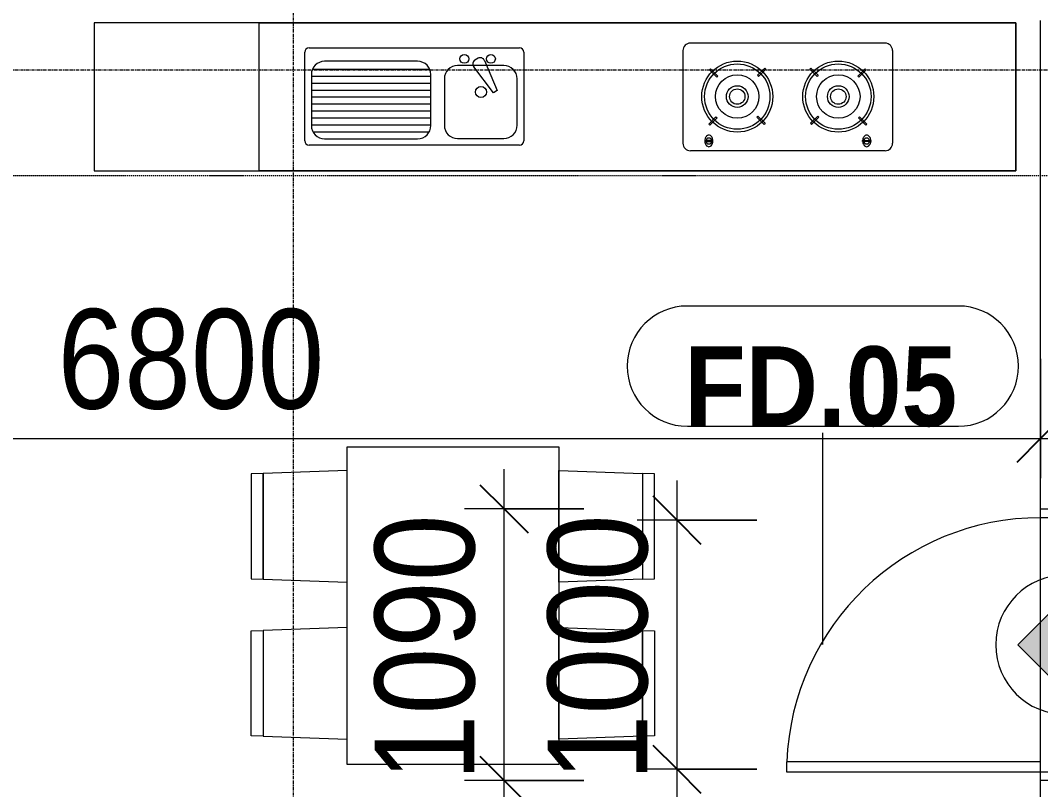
# Model space of a CAD drawing. Header units: millimetres. Extents: x 1591 to 239243, y -15958 to 82755.
# Drawn here: x 139755 to 143851, y 70149 to 73237 of the extents above; entities that cross this region are included whole.
import ezdxf

# ---------------------------------------------------------------- set-up
doc = ezdxf.new("R2010")
doc.units = ezdxf.units.MM
doc.linetypes.add('Dash Dot 3_16_', pattern=[7.9375, 4.7625, -1.5875, 0, -1.5875])
doc.linetypes.add('Grid Line', pattern=[22.225, 12.7, -3.175, 3.175, -3.175])
for name, color, linetype, lineweight in [('0-1', 250, 'Continuous', 5), ('A-ANNO-DIMS', 211, 'Continuous', 9), ('A-ANNO-DIMS-160', 211, 'Continuous', 9), ('A-ANNO-NOTE', 131, 'Continuous', 9), ('A-DETL-GENF-2', 10, 'Continuous', 9), ('A-DOOR-3', 10, 'Continuous', 9), ('A-DOOR-FRAM-1', 10, 'Continuous', 9), ('A-DOOR-IDEN', 31, 'Continuous', 9), ('A-FLOR-2', 9, 'Continuous', 9), ('G-ANNO-SYMB-1', 111, 'Dash Dot 3_16_', 18), ('I-FURN', 30, 'Continuous', 9), ('I-FURN-1', 254, 'Continuous', 9), ('S-GRID-1', 1, 'Grid Line', 9)]:
    doc.layers.add(name, color=color, linetype=linetype, lineweight=lineweight)
doc.styles.add('Arial_B_4', font='arialbd_0.ttf', dxfattribs={"width": 0.9, "height": 320})
doc.styles.add('UTM Avo', font='UTM Avo.ttf', dxfattribs={"width": 0.9, "height": 400})
doc.dimstyles.new('1_Dim_chi_tiet_2_5', dxfattribs={"dimscale": 304.8, "dimtxt": 399.720379, "dimasz": 0.629921, "dimexe": 0.524934, "dimexo": 0.0625, "dimgap": 0.052493, "dimtad": 1, "dimdec": 0, "dimrnd": 5, "dimzin": 0, "dimdsep": 46, "dimtxsty": 'UTM Avo', "dimblk1": 'OBLIQUE', "dimblk2": 'OBLIQUE', "dimsah": 1, "dimcen": 0.09, "dimdle": 0.524934, "dimazin": 0, "dimtfac": 1, "dimtdec": 4, "dimtix": 1, "dimtmove": 0, "dimatfit": 3, "dimfxl": 1.049869, "dimfxlon": 1, "dimtvp": 1, "dimtolj": 1, "dimtzin": 0, "dimarcsym": 2})

# ---------------------------------------------------------------- blocks, each defined once
blk = doc.blocks.new('HE BEP A1 - HE BEP A 2-885810-TKCS_MB TẦNG 5')
at = {"layer": 'I-FURN'}
for p, q in [((662.4, 594.4), (0, 594.4)), ((0, 594.4), (0, 0)), ((662.4, 0), (662.4, 594.4)), ((662.4, 594.4), (3700, 594.4)), ((662.4, 0), (662.4, 594.4)), ((3700, 594.4), (3700, 0)), ((3700, 594.4), (3700, 0)), ((862.4, 494.4), (1706.9, 494.4)), ((3175.6, 513.2), (2394, 513.2)), ((844.9, 120.7), (844.9, 476.9)), ((1541.1, 452.3), (1528.6, 445.1)), ((1724.4, 476.9), (1724.4, 120.7)), ((2364, 483.2), (2364, 111.2)), ((3205.6, 483.2), (3205.6, 111.2)), ((1298.3, 440.1), (924.9, 440.1)), ((1644.4, 423.2), (1459, 423.2)), ((1602.7, 313.4), (1523.8, 418.4)), ((1566.6, 443.1), (1618.1, 322.3)), ((2474.5, 410.3), (2470.1, 405.9)), ((2503.6, 381.1), (2474.5, 410.3)), ((2692.1, 413), (2663, 383.9)), ((2696.5, 408.6), (2692.1, 413)), ((2873.2, 408.6), (2877.5, 413)), ((2877.5, 413), (2906.7, 383.9)), ((3066, 381.1), (3095.1, 410.3)), ((3095.1, 410.3), (3099.5, 405.9)), ((871.5, 386.8), (871.5, 182.3)), ((871.5, 380.9), (1351.6, 380.9)), ((876.4, 408.9), (1346.8, 408.9)), ((1351.6, 182.3), (1351.6, 386.8)), ((1405.6, 369.9), (1405.6, 183.2)), ((1697.8, 183.2), (1697.8, 369.9)), ((2470.1, 405.9), (2499.2, 376.7)), ((2499.2, 376.7), (2503.6, 381.1)), ((2663, 383.9), (2667.3, 379.5)), ((2667.3, 379.5), (2696.5, 408.6)), ((2902.3, 379.5), (2873.2, 408.6)), ((2906.7, 383.9), (2902.3, 379.5)), ((3070.4, 376.7), (3066, 381.1)), ((3099.5, 405.9), (3070.4, 376.7)), ((871.5, 352.9), (1351.6, 352.9)), ((871.5, 324.9), (1351.6, 324.9)), ((871.5, 296.9), (1351.6, 296.9)), ((1618.1, 322.3), (1602.7, 313.4)), ((871.5, 268.9), (1351.6, 268.9)), ((871.5, 240.9), (1351.6, 240.9)), ((871.5, 212.9), (1351.6, 212.9)), ((2467.4, 188.3), (2496.5, 217.4)), ((2500.9, 213), (2471.8, 183.9)), ((2496.5, 217.4), (2500.9, 213)), ((2660.2, 215.8), (2664.6, 220.2)), ((2689.3, 186.7), (2660.2, 215.8)), ((2664.6, 220.2), (2693.7, 191.1)), ((2905, 220.2), (2875.9, 191.1)), ((2880.3, 186.7), (2909.4, 215.8)), ((2909.4, 215.8), (2905, 220.2)), ((3073.1, 217.4), (3068.7, 213)), ((3068.7, 213), (3097.9, 183.9)), ((3102.3, 188.3), (3073.1, 217.4)), ((871.5, 184.9), (1351.6, 184.9)), ((2471.8, 183.9), (2467.4, 188.3)), ((2693.7, 191.1), (2689.3, 186.7)), ((2875.9, 191.1), (2880.3, 186.7)), ((3097.9, 183.9), (3102.3, 188.3)), ((877.9, 156.9), (1345.2, 156.9)), ((924.9, 128.9), (1298.3, 128.9)), ((1459, 129.9), (1644.4, 129.9)), ((1706.9, 103.2), (862.4, 103.2)), ((2451.6, 122.3), (2451.6, 118.3)), ((2484.1, 122.3), (2451.6, 122.3)), ((2451.6, 118.3), (2484.1, 118.3)), ((2484.1, 118.3), (2484.1, 122.3)), ((3085.5, 118.3), (3085.5, 122.3)), ((3085.5, 122.3), (3118, 122.3)), ((3118, 118.3), (3085.5, 118.3)), ((3118, 122.3), (3118, 118.3)), ((3175.6, 81.2), (2394, 81.2)), ((0, 0), (662.4, 0)), ((3700, 0), (662.4, 0))]:
    blk.add_line(p, q, dxfattribs=at)
for centre, radius in [((1485.9, 449.9), 17.8), ((1592.6, 449.9), 17.8), ((2581.9, 298.5), 142.6), ((2581.9, 298.5), 131.3), ((2987.7, 298.5), 142.6), ((2987.7, 298.5), 131.3), ((2581.9, 298.5), 87.2), ((2987.7, 298.5), 87.2), ((1552.8, 316.6), 22.2), ((2581.9, 298.5), 43.6), ((2581.9, 298.5), 30.9), ((2987.7, 298.5), 43.6), ((2987.7, 298.5), 30.9)]:
    blk.add_circle(centre, radius, dxfattribs=at)
for centre, radius, start, end in [((862.4, 476.9), 17.5, 90, 180), ((1706.9, 476.9), 17.5, 0, 90), ((2394, 483.2), 30, 90, 180), ((3175.6, 483.2), 30, 360, 90), ((1549.9, 436.9), 17.8, 20.5379, 119.9521), ((924.9, 386.8), 53.3, 90, 180), ((1298.3, 386.8), 53.3, 360, 90), ((1459, 369.9), 53.3, 90, 180), ((1537.5, 429.7), 17.8, 119.9521, 219.4618), ((1644.4, 369.9), 53.3, 360, 90), ((924.9, 182.3), 53.3, 180, 270), ((1298.3, 182.3), 53.3, 270, 360), ((1459, 183.2), 53.3, 180, 270), ((1644.4, 183.2), 53.3, 270, 360), ((2485.1, 120.7), 33.5, 163.9419, 180), ((2476.6, 123.1), 24.7, 145.204, 163.9419), ((2467.8, 120.3), 11.6, 9.9102, 170.0898), ((2471.3, 126.9), 18.1, 120.7976, 145.204), ((2467.9, 132.6), 11.5, 90, 120.7976), ((2467.9, 132.6), 11.5, 59.2024, 90), ((2464.5, 126.9), 18.1, 34.796, 59.2024), ((2459.1, 123.1), 24.7, 16.0581, 34.796), ((2450.6, 120.7), 33.5, 0, 16.0581), ((3119, 120.7), 33.5, 163.9419, 180), ((3110.5, 123.1), 24.7, 145.204, 163.9419), ((3105.2, 126.9), 18.1, 120.7976, 145.204), ((3101.8, 120.3), 11.6, 9.9102, 170.0898), ((3101.8, 132.6), 11.5, 90, 120.7976), ((3101.8, 132.6), 11.5, 59.2024, 90), ((3098.4, 126.9), 18.1, 34.796, 59.2024), ((3093, 123.1), 24.7, 16.0581, 34.796), ((3084.5, 120.7), 33.5, 0, 16.0581), ((862.4, 120.7), 17.5, 180, 270), ((1706.9, 120.7), 17.5, 270, 360), ((2394, 111.2), 30, 180, 270), ((2485.1, 120.7), 33.5, 180, 196.0581), ((2476.6, 118.2), 24.7, 196.0581, 214.796), ((2467.8, 120.3), 11.6, 189.7177, 350.2823), ((2471.3, 114.5), 18.1, 214.796, 239.2024), ((2467.9, 108.8), 11.5, 239.2024, 270), ((2467.9, 108.8), 11.5, 270, 300.7976), ((2464.5, 114.5), 18.1, 300.7976, 325.204), ((2459.1, 118.2), 24.7, 325.204, 343.9419), ((2450.6, 120.7), 33.5, 343.9419, 0), ((3119, 120.7), 33.5, 180, 196.0581), ((3110.5, 118.2), 24.7, 196.0581, 214.796), ((3105.2, 114.5), 18.1, 214.796, 239.2024), ((3101.8, 120.3), 11.6, 189.7177, 350.2823), ((3101.8, 108.8), 11.5, 239.2024, 270), ((3101.8, 108.8), 11.5, 270, 300.7976), ((3098.4, 114.5), 18.1, 300.7976, 325.204), ((3093, 118.2), 24.7, 325.204, 343.9419), ((3084.5, 120.7), 33.5, 343.9419, 0), ((3175.6, 111.2), 30, 270, 0)]:
    blk.add_arc(centre, radius, start, end, dxfattribs=at)
at = {"layer": 'I-FURN-1'}
for p, q in [((3700, 594.4), (0, 594.4)), ((0, 594.4), (0, 0)), ((3700, 0), (3700, 594.4)), ((0, 0), (3700, 0))]:
    blk.add_line(p, q, dxfattribs=at)
blk = doc.blocks.new('RES_BAN AN 1 - RES_BAN AN 1-885813-TKCS_MB TẦNG 5')
at = {"layer": 'I-FURN-1'}
for p, q in [((-425, 1275), (425, 1275)), ((-425, 0), (-425, 1275)), ((425, 1275), (425, 0)), ((-761.9, 1168.8), (-809.6, 1167.2)), ((-809.6, 1167.2), (-809.6, 745.3)), ((-425, 1180), (-761.9, 1168.8)), ((-761.9, 1168.8), (-761.9, 743.8)), ((-761.9, 743.8), (-761.9, 1168.8)), ((-425, 732.5), (-425, 1180)), ((425, 1180), (761.9, 1168.8)), ((425, 732.5), (425, 1180)), ((761.9, 1168.8), (761.9, 743.8)), ((761.9, 1168.8), (761.9, 743.8)), ((809.6, 1167.2), (761.9, 1168.8)), ((809.6, 745.3), (809.6, 1167.2)), ((-809.6, 745.3), (-761.9, 743.8)), ((-761.9, 743.8), (-425, 732.5)), ((761.9, 743.8), (425, 732.5)), ((761.9, 743.8), (809.6, 745.3)), ((-809.6, 536.9), (-761.9, 538.5)), ((-809.6, 115.1), (-809.6, 536.9)), ((-425, 549.7), (-761.9, 538.5)), ((-761.9, 538.5), (-761.9, 113.5)), ((-761.9, 538.5), (-761.9, 113.5)), ((-425, 102.3), (-425, 549.7)), ((425, 549.7), (761.9, 538.5)), ((425, 102.3), (425, 549.7)), ((761.9, 538.5), (761.9, 113.5)), ((761.9, 538.5), (809.6, 536.9)), ((761.9, 113.5), (761.9, 538.5)), ((809.6, 536.9), (809.6, 115.1)), ((-761.9, 113.5), (-809.6, 115.1)), ((-761.9, 113.5), (-425, 102.3)), ((761.9, 113.5), (425, 102.3)), ((809.6, 115.1), (761.9, 113.5)), ((425, 0), (-425, 0))]:
    blk.add_line(p, q, dxfattribs=at)
blk = doc.blocks.new('NCV_TKTC_TANG 5_rvt-1-TKCS_MB TẦNG 5')
at = {"layer": 'A-FLOR-2'}
blk.add_line((41852.6, 70036.9), (41852.6, 73236.9), dxfattribs=at)
at = {"layer": 'I-FURN-1'}
for name, p in [('HE BEP A1 - HE BEP A 2-885810-TKCS_MB TẦNG 5', (38052.6, 72632.6)), ('RES_BAN AN 1 - RES_BAN AN 1-885813-TKCS_MB TẦNG 5', (39492.6, 70249.3))]:
    blk.add_blockref(name, p, dxfattribs=at)
blk = doc.blocks.new('FD_05 - FD_05-1000x2200mm-835433-TKCS_MB TẦNG 5')
at = {"layer": 'A-DETL-GENF-2'}
for p, q in [((510, -100), (470, -100)), ((470, -100), (470, -1120)), ((510, -1120), (510, -100)), ((470, -1120), (510, -1120))]:
    blk.add_line(p, q, dxfattribs=at)
blk.add_arc((510, -100), 1020, 180, 267.7525, dxfattribs=at)
at = {"layer": 'A-DOOR-FRAM-1'}
for p, q in [((-545, 100), (-500, 100)), ((-545, -100), (-545, 100)), ((-500, 100), (-500, -60)), ((500, 100), (545, 100)), ((500, -60), (500, 100)), ((545, 100), (545, -100)), ((-500, -60), (-510, -60)), ((-510, -60), (-510, -100)), ((510, -60), (500, -60)), ((510, -100), (510, -60)), ((-510, -100), (-545, -100)), ((545, -100), (510, -100))]:
    blk.add_line(p, q, dxfattribs=at)
blk = doc.blocks.new('DIMBLOCK36-TKCS_MB TẦNG 5')
at = {"layer": 'A-ANNO-DIMS-160'}
for p, q in [((137051.4, 71878.5), (137051.4, 71398.5)), ((137051.4, 71558.5), (137051.4, 71878.5)), ((143851.5, 71878.5), (143851.5, 71398.5)), ((143851.5, 71558.5), (143851.5, 71878.5)), ((136891.4, 71558.5), (144011.5, 71558.5))]:
    blk.add_line(p, q, dxfattribs=at)
at = {"layer": 'A-ANNO-DIMS-160', "lineweight": 25}
for p, q in [((137051.4, 71558.5), (137147.4, 71654.5)), ((143851.5, 71558.5), (143947.5, 71654.5)), ((137051.4, 71558.5), (136955.4, 71462.5)), ((143851.5, 71558.5), (143755.5, 71462.5))]:
    blk.add_line(p, q, dxfattribs=at)
at = {"layer": 'A-ANNO-DIMS-160', "color": 0, "insert": (139903.7, 72078.1), "char_height": 400, "width": 1314.636, "attachment_point": 1, "line_spacing_factor": 1.110334, "style": 'UTM Avo'}
blk.add_mtext('6800', dxfattribs=at)
blk = doc.blocks.new('_Oblique')
at = {"color": 0, "linetype": 'ByBlock', "lineweight": -2}
blk.add_line((-0.5, -0.5), (0.5, 0.5), dxfattribs=at)
blk = doc.blocks.new('DIMBLOCK175-TKCS_MB TẦNG 5')
at = {"layer": 'A-ANNO-DIMS-160'}
for p, q in [((141697.3, 70025.3), (141697.3, 71435.3)), ((142017.3, 71275.3), (141537.3, 71275.3)), ((141697.3, 71275.3), (142017.3, 71275.3)), ((142017.3, 70185.3), (141537.3, 70185.3)), ((141697.3, 70185.3), (142017.3, 70185.3))]:
    blk.add_line(p, q, dxfattribs=at)
at = {"layer": 'A-ANNO-DIMS-160', "lineweight": 25}
for p, q in [((141697.3, 71275.3), (141601.3, 71371.3)), ((141697.3, 71275.3), (141793.3, 71179.3)), ((141697.3, 70185.3), (141601.3, 70281.3)), ((141697.3, 70185.3), (141793.3, 70089.3))]:
    blk.add_line(p, q, dxfattribs=at)
at = {"layer": 'A-ANNO-DIMS-160', "color": 0, "insert": (141177.6, 70182.5), "char_height": 400, "width": 1314.636, "attachment_point": 1, "rotation": 90, "line_spacing_factor": 1.110334, "style": 'UTM Avo'}
blk.add_mtext('1090', dxfattribs=at)
blk = doc.blocks.new('DIMBLOCK176-TKCS_MB TẦNG 5')
at = {"layer": 'A-ANNO-DIMS-160'}
for p, q in [((142391.5, 70070.3), (142391.5, 71390.3)), ((142711.5, 71230.3), (142231.5, 71230.3)), ((142391.5, 71230.3), (142711.5, 71230.3)), ((142711.5, 70230.3), (142231.5, 70230.3)), ((142391.5, 70230.3), (142711.5, 70230.3))]:
    blk.add_line(p, q, dxfattribs=at)
at = {"layer": 'A-ANNO-DIMS-160', "lineweight": 25}
for p, q in [((142391.5, 71230.3), (142295.5, 71326.3)), ((142391.5, 71230.3), (142487.5, 71134.3)), ((142391.5, 70230.3), (142295.5, 70326.3)), ((142391.5, 70230.3), (142487.5, 70134.3))]:
    blk.add_line(p, q, dxfattribs=at)
at = {"layer": 'A-ANNO-DIMS-160', "color": 0, "insert": (141871.9, 70182.5), "char_height": 400, "width": 1314.636, "attachment_point": 1, "rotation": 90, "line_spacing_factor": 1.110334, "style": 'UTM Avo'}
blk.add_mtext('1000', dxfattribs=at)
blk = doc.blocks.new('STN_Door Tag - STN_Door Tag-1788670-TKCS_MB TẦNG 5')
at = {"layer": 'A-DOOR-IDEN'}
for p, q in [((-3.37, 1.495), (3.431, 1.495)), ((-3.37, -1.524), (3.431, -1.524))]:
    blk.add_line(p, q, dxfattribs=at)
for centre, start, end in [((-3.37, -0.015), 90, 270), ((3.431, -0.015), 270, 90)]:
    blk.add_arc(centre, 1.509, start, end, dxfattribs=at)
blk = doc.blocks.new('HDNDCT_GHI CHÚ CỬA CHỐNG CHÁY EI30 - HDNDCT_GHI CHÚ CỬA CHỐNG CHÁY EI30-2461928-TKCS_MB TẦNG 5')
at = {"layer": 'A-ANNO-NOTE'}
blk.add_hatch(color=256, dxfattribs=at).paths.add_polyline_path([(-1.2, 0), (0, 1.2), (1.2, 0), (0, -1.2)])
for p, q in [((0, 1.2), (-1.2, 0)), ((1.2, 0), (0, 1.2)), ((-1.2, 0), (0, -1.2)), ((0, -1.2), (1.2, 0))]:
    blk.add_line(p, q, dxfattribs=at)
for start, end in [(360, 180), (180, 360)]:
    blk.add_arc((0, 0), 1.75, start, end, dxfattribs=at)

msp = doc.modelspace()

# ---------------------------------------------------------------- linework, layer by layer
at = {"layer": 'A-DOOR-IDEN'}
msp.add_line((142977.1, 70731.8), (142977.1, 71580.9), dxfattribs=at)
at = {"layer": 'G-ANNO-SYMB-1'}
msp.add_line((130746.6, 72614.1), (236925.7, 72614.1), dxfattribs=at)
at = {"layer": 'S-GRID-1'}
for p, q in [((140851.4, 19118.3), (140851.4, 76659.6)), ((229978.4, 73036.9), (136410.9, 73036.9))]:
    msp.add_line(p, q, dxfattribs=at)

# ---------------------------------------------------------------- block references
at = {"layer": '0-1'}
msp.add_blockref('NCV_TKTC_TANG 5_rvt-1-TKCS_MB TẦNG 5', (101998.8, 0), dxfattribs=at)
at = {"layer": 'A-ANNO-NOTE', "xscale": 160, "yscale": 160, "zscale": 160}
msp.add_blockref('HDNDCT_GHI CHÚ CỬA CHỐNG CHÁY EI30 - HDNDCT_GHI CHÚ CỬA CHỐNG CHÁY EI30-2461928-TKCS_MB TẦNG 5', (143951.5, 70730.3), dxfattribs=at)
at = {"layer": 'A-DOOR-3', "rotation": 269.9999999999999}
msp.add_blockref('FD_05 - FD_05-1000x2200mm-835433-TKCS_MB TẦNG 5', (143951.5, 70730.3), dxfattribs=at)
at = {"layer": 'A-DOOR-IDEN', "xscale": 159.9999999999999, "yscale": 159.9999999999999, "zscale": 159.9999999999999}
msp.add_blockref('STN_Door Tag - STN_Door Tag-1788670-TKCS_MB TẦNG 5', (142972.2, 71851.2), dxfattribs=at)

# ---------------------------------------------------------------- texts
at = {"layer": 'A-DOOR-IDEN', "insert": (142969, 71765.9), "char_height": 320, "width": 1124.64, "attachment_point": 5, "line_spacing_factor": 0.936439, "style": 'Arial_B_4'}
msp.add_mtext('\\pt7.2,14.4,21.6,28.8,36,43.2,50.4,57.6,64.8,72,79.2,86.4,93.6,100.8,108,115.2,122.4,129.6,136.8,144,151.2,158.4,165.6,172.8,180,187.2,194.4,201.6,208.8,216,223.2,230.4;FD.05', dxfattribs=at)

# ---------------------------------------------------------------- dimensions: what is measured, and where the dimension line sits
at = {"layer": 'A-ANNO-DIMS'}
dim = msp.add_linear_dim(base=(143851.5, 71558.5), p1=(137051.4, 71878.5), p2=(143851.5, 71878.5), dimstyle='1_Dim_chi_tiet_2_5', override={"dimpost": '<>', "dimfxl": 6800.071331}, dxfattribs=at)
dim.commit()
dim.dimension.update_dxf_attribs({"geometry": 'DIMBLOCK36-TKCS_MB TẦNG 5', "text_midpoint": (140451.4, 71781.5)})
for base, p1, p2, override, picture, middle in [((141697.3, 71275.3), (142017.3, 70185.3), (142017.3, 71275.3), {"dimpost": '<>', "dimfxl": 1090}, 'DIMBLOCK175-TKCS_MB TẦNG 5', (141474.3, 70730.3)), ((142391.5, 71230.3), (142711.5, 70230.3), (142711.5, 71230.3), {"dimpost": '<>', "dimfxl": 1000}, 'DIMBLOCK176-TKCS_MB TẦNG 5', (142168.5, 70730.3))]:
    dim = msp.add_linear_dim(base=base, p1=p1, p2=p2, angle=90, dimstyle='1_Dim_chi_tiet_2_5', override=override, dxfattribs=at)
    dim.commit()
    dim.dimension.update_dxf_attribs({"geometry": picture, "text_midpoint": middle})

doc.saveas('drawing.dxf')
